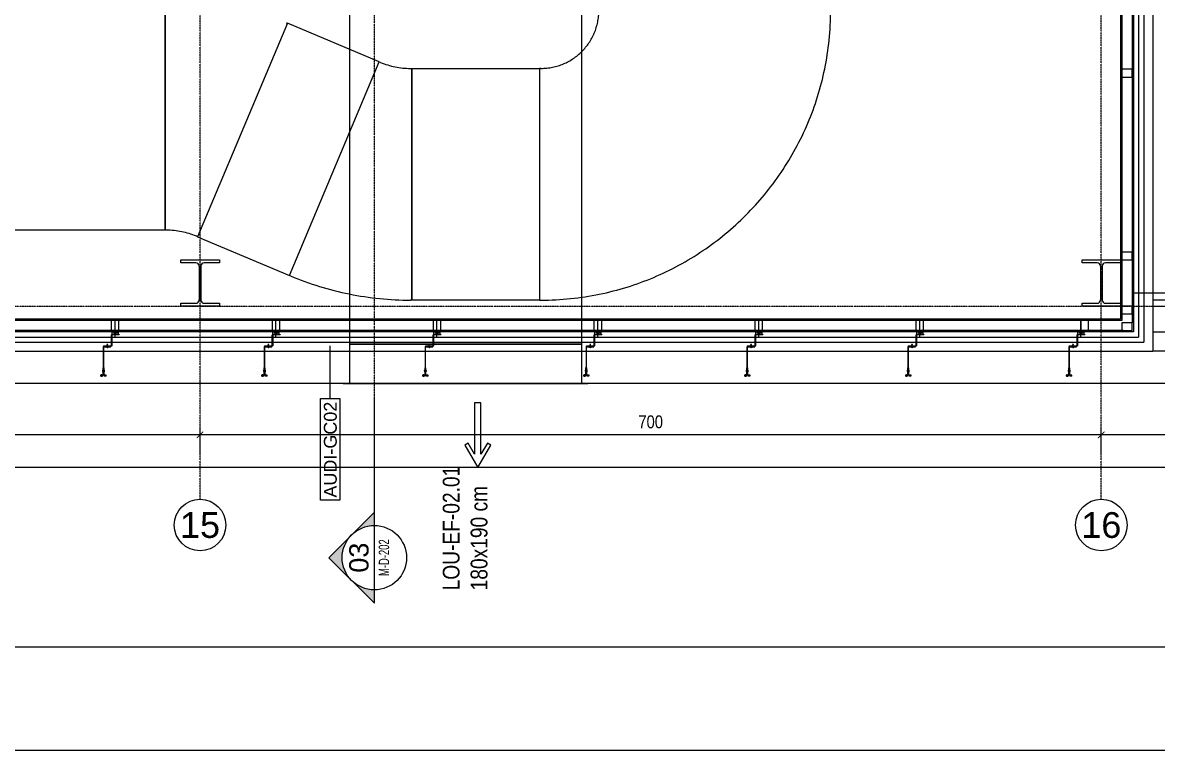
# Model space of a CAD drawing. Extents: x -1439 to 23780, y -1362 to 4476.
# Drawn here: x 19620 to 20501, y 0 to 565 of the extents above; entities that cross this region are included whole.
import ezdxf
from ezdxf.enums import TextEntityAlignment as Align
from ezdxf.xclip import XClip

# ---------------------------------------------------------------- set-up
doc = ezdxf.new("R2010")
doc.units = 0
doc.header["$MEASUREMENT"] = 0
doc.header["$XCLIPFRAME"] = 0
for name, pattern in [('Audi$0$DASHDOT2', [0.5, 0.25, -0.125, 0, -0.125]), ('Audi$0$DOT2', [0.125, 0, -0.125]), ('Audi$0$HIDDEN', [0.375, 0.25, -0.125])]:
    doc.linetypes.add(name, pattern=pattern)
doc.layers.get('0').update_dxf_attribs({"color": 9, "lineweight": 9})
doc.layers.get('Defpoints').update_dxf_attribs({"color": 9, "lineweight": 9})
for name, color, linetype, lineweight in [('Audi$0$06C', 8, 'Continuous', 9), ('Audi$0$06D', 8, 'Continuous', 9), ('Audi$0$10', 8, 'Continuous', 9), ('Audi$0$11', 8, 'Continuous', 9), ('Audi$0$20', 8, 'Audi$0$DOT2', 9), ('Audi$0$21', 8, 'Continuous', 9), ('Audi$0$22', 8, 'Continuous', 9), ('Audi$0$24', 8, 'Audi$0$DASHDOT2', 9), ('Audi$0$25', 8, 'Continuous', 9), ('Audi$0$33', 8, 'Audi$0$BATTING', 9), ('Audi$0$35', 8, 'Continuous', 9)]:
    doc.layers.add(name, color=color, linetype=linetype, lineweight=lineweight)
doc.layers.add('Audi$0$40A', color=8, linetype='Continuous', lineweight=9, plot=False)
doc.styles.add('Audi$0$Arial', font='arial.ttf', dxfattribs={"height": 2.5})
doc.styles.add('Audi$0$DEBI-BLOCK', font='arial.ttf', dxfattribs={"width": 0.8})
doc.styles.add('Audi$0$MuuM_TEXT-STANDART', font='ARIALN.TTF')
doc.linetypes.add('Audi$0$BATTING', pattern='A,0.0001,-0.1,[134,ltypeshp.shx,S=0.1,R=0,X=-0.1,Y=0],-0.2,[134,ltypeshp.shx,S=0.1,R=180,X=0.1,Y=0],-0.1', length=0.4001)
doc.dimstyles.new('Audi$0$MuuM_DIM50', dxfattribs={"dimscale": 5, "dimtxt": 2, "dimasz": 1, "dimexe": 1, "dimexo": 1, "dimgap": 1, "dimtad": 1, "dimdec": 1, "dimrnd": 0.5, "dimdsep": 46, "dimtxsty": 'Audi$0$MuuM_TEXT-STANDART', "dimblk": 'Audi$0$_ArchTick', "dimcen": 0, "dimdle": 0.15, "dimclrd": 256, "dimclre": 256, "dimclrt": 256, "dimadec": 0, "dimazin": 0, "dimtfac": 5, "dimtdec": 1, "dimtix": 1, "dimtmove": 2, "dimatfit": 3, "dimldrblk": 'Audi$0$_Dot', "dimfxl": 3, "dimfxlon": 1, "dimtolj": 1, "dimlwd": -1, "dimlwe": -1, "dimarcsym": 0})

# ---------------------------------------------------------------- blocks, each defined once
blk = doc.blocks.new('Audi$0$p-m-mekanik')
for p, q in [((916.25, -88.46), (916.25, 257.22)), ((1096.25, 257.22), (1096.25, -88.46)), ((772.88, 0), (772.88, 180)), ((772.88, 180), (772.88, 0)), ((867.93, 160.8), (798.08, -5.09)), ((867.93, 160.8), (798.08, -5.09)), ((867.01, 161.19), (867.93, 160.8)), ((939.23, 130.78), (867.93, 160.8)), ((869.38, -35.11), (939.23, 130.78)), ((869.38, -35.11), (939.23, 130.78)), ((939.23, 130.78), (940.15, 130.4)), ((963.44, 125.69), (964.44, 125.69)), ((964.44, 125.69), (964.44, -54.31)), ((964.44, 125.69), (1063.75, 125.69)), ((964.44, -54.31), (964.44, 125.69)), ((1063.75, 125.69), (1063.75, -54.31)), ((1064.75, 125.69), (1063.75, 125.69)), ((1063.75, 125.69), (1063.75, -54.31)), ((772.88, 0), (0, 0)), ((773.88, 0), (772.88, 0)), ((798.08, -5.09), (797.16, -4.7)), ((798.08, -5.09), (869.38, -35.11)), ((870.3, -35.5), (869.38, -35.11)), ((964.44, -54.31), (963.44, -54.31)), ((1063.75, -54.31), (964.44, -54.31)), ((1063.75, -54.31), (1064.75, -54.31)), ((916.25, -119.03), (916.25, -88.46)), ((916.25, -88.46), (1096.25, -88.46)), ((1096.25, -88.46), (916.25, -88.46)), ((1096.25, -88.46), (1096.25, -119.03)), ((911.25, -119.03), (1101.25, -119.03)), ((1096.25, -119.03), (916.25, -119.03)), ((1018.18, -134.03), (1013.18, -134.03)), ((1013.18, -134.03), (1013.18, -174.03)), ((1018.18, -174.03), (1018.18, -134.03)), ((1008.18, -165.37), (1005.58, -166.87)), ((1005.58, -166.87), (1015.68, -184.36)), ((1013.18, -174.03), (1008.18, -165.37)), ((1015.68, -184.36), (1025.77, -166.87)), ((1023.18, -165.37), (1018.18, -174.03)), ((1025.77, -166.87), (1023.18, -165.37))]:
    blk.add_line(p, q)
for centre, radius, start, end in [((1064.75, 170.69), 45, 270, 0), ((1064.75, 170.69), 225, 270, 0), ((963.44, 185.69), 60, 247.16595, 270), ((773.88, -60), 60, 67.16595, 90), ((963.44, 185.69), 240, 247.16595, 270)]:
    blk.add_arc(centre, radius, start, end)
at = {"style": 'Audi$0$MuuM_TEXT-STANDART'}
for s, p in [('LOU-EF-02.01', (1001.53, -279.8)), ('180x190 cm', (1023.2, -279.77))]:
    blk.add_text(s, height=13, rotation=90, dxfattribs=at).set_placement(p)
at = {"style": 'Audi$0$DEBI-BLOCK', "width": 0.75, "flags": 8}
for tag, p in [('-', (399.97, 1627.23)), ('-', (251.72, 1361.56)), ('-', (3296.35, 465.16)), ('DEBI', (3296.35, 452.46))]:
    blk.add_attdef(tag, text='', height=13, rotation=90, dxfattribs=at).set_placement(p, align=Align.BOTTOM_RIGHT)
at = {"style": 'Audi$0$DEBI-BLOCK', "width": 0.75, "flags": 9}
for p in [(402.57, 1610.63), (3298.95, 448.56)]:
    blk.add_attdef('ID', text='', height=3.9, rotation=90, dxfattribs=at).set_placement(p, align=Align.MIDDLE)
at = {"style": 'Audi$0$DEBI-BLOCK', "width": 0.75, "flags": 8}
blk.add_attdef('KESITY', text='', height=13, rotation=90, dxfattribs=at).set_placement((3279.01, 503.33), align=Align.TOP_LEFT)
at = {"style": 'Audi$0$DEBI-BLOCK', "width": 0.8, "flags": 8}
blk.add_attdef('X', text='', height=13, rotation=90, dxfattribs=at).set_placement((3279.01, 499.49), align=Align.TOP_CENTER)
at = {"style": 'Audi$0$DEBI-BLOCK', "width": 0.75, "flags": 8}
blk.add_attdef('KESITX', text='', height=13, rotation=90, dxfattribs=at).set_placement((3279.01, 495.54), align=Align.TOP_RIGHT)
blk = doc.blocks.new('Audi$0$0_wallno')
blk.add_lwpolyline([(-7.84, 1.5), (7.94, 1.5), (7.94, -1.5), (-7.84, -1.5)], close=True)
blk.add_lwpolyline([(7.94, 0), (16.13, 0)])
at = {"style": 'Audi$0$Arial'}
blk.add_attdef('GENISLIK', text='', height=2, dxfattribs=at).set_placement((8.44, 0), align=Align.BOTTOM_LEFT)
blk.add_attdef('DUVARNO', text='', height=2, dxfattribs=at).set_placement((0, 0), align=Align.MIDDLE_CENTER)
blk.add_attdef('YUKSEKLIK', text='', height=2, dxfattribs=at).set_placement((8.44, -0.5), align=Align.TOP_LEFT)
blk = doc.blocks.new('Audi$0$KAPI KODLARI ÇATI KATI')
at = {"layer": 'Audi$0$22'}
ref = blk.add_blockref('Audi$0$0_wallno', (19858.69, 233.55), dxfattribs=dict(at, xscale=5, yscale=5, zscale=5, rotation=90))
ref.add_attrib('DUVARNO', 'AUDI-GC02', dxfattribs={"layer": '0', "height": 10, "rotation": 90, "style": 'Audi$0$Arial'}).set_placement((19858.69, 233.55), align=Align.MIDDLE_CENTER)
blk = doc.blocks.new('Audi$0$0_aks')
at = {"linetype": 'Continuous'}
blk.add_circle((0, 0), 2, dxfattribs=at)
at = {"style": 'Audi$0$Arial'}
blk.add_attdef('AKS', text='', height=2, dxfattribs=at).set_placement((0, 0), align=Align.MIDDLE_CENTER)
blk = doc.blocks.new('Audi$0$_ArchTick')
at = {"color": 0, "linetype": 'ByBlock', "const_width": 0.15}
blk.add_lwpolyline([(-0.5, -0.5), (0.5, 0.5)], dxfattribs=at)
blk = doc.blocks.new('*D496')
at = {"layer": 'Audi$0$25', "transparency": 16777216}
for p, q in [((-3500, -2580), (-3500, -2560)), ((0, -2580), (0, -2560)), ((-3500.75, -2565), (0.75, -2565))]:
    blk.add_line(p, q, dxfattribs=at)
at = {"layer": 'Defpoints', "color": 0, "transparency": 16777216}
for p in [(0, -2565), (-3500, -2590), (0, -2590)]:
    blk.add_point(p, dxfattribs=at)
at = {"layer": 'Audi$0$25', "transparency": 16777216, "xscale": 5, "yscale": 5, "zscale": 5, "rotation": 180}
blk.add_blockref('Audi$0$_ArchTick', (-3500, -2565), dxfattribs=at)
at = {"layer": 'Audi$0$25', "transparency": 16777216, "xscale": 5, "yscale": 5, "zscale": 5}
blk.add_blockref('Audi$0$_ArchTick', (0, -2565), dxfattribs=at)
at = {"layer": 'Audi$0$25', "transparency": 16777216, "insert": (-1750, -2554.89), "char_height": 10, "attachment_point": 5, "style": 'Audi$0$MuuM_TEXT-STANDART'}
blk.add_mtext('\\A1;3500', dxfattribs=at)
blk = doc.blocks.new('Audi$0$_Dot')
at = {"color": 0, "linetype": 'ByBlock', "lineweight": -2}
blk.add_line((-0.5, 0), (-1, 0), dxfattribs=at)
at = {"color": 0, "linetype": 'ByBlock', "const_width": 0.5}
blk.add_lwpolyline([(-0.25, 0, 1), (0.25, 0, 1)], format="xyb", close=True, dxfattribs=at)
blk = doc.blocks.new('*D511')
at = {"layer": 'Audi$0$25', "transparency": 16777216}
for p, q in [((-2100, -2555), (-2100, -2535)), ((-1400, -2555), (-1400, -2535)), ((-1399.25, -2540), (-2100.75, -2540))]:
    blk.add_line(p, q, dxfattribs=at)
at = {"layer": 'Defpoints', "color": 0, "transparency": 16777216}
for p in [(-2100, -2540), (-2100, -2590), (-1400, -2590)]:
    blk.add_point(p, dxfattribs=at)
at = {"layer": 'Audi$0$25', "transparency": 16777216, "xscale": 5, "yscale": 5, "zscale": 5, "rotation": 180}
blk.add_blockref('Audi$0$_ArchTick', (-2100, -2540), dxfattribs=at)
at = {"layer": 'Audi$0$25', "transparency": 16777216, "xscale": 5, "yscale": 5, "zscale": 5}
blk.add_blockref('Audi$0$_ArchTick', (-1400, -2540), dxfattribs=at)
at = {"layer": 'Audi$0$25', "transparency": 16777216, "insert": (-1750, -2529.89), "char_height": 10, "attachment_point": 5, "style": 'Audi$0$MuuM_TEXT-STANDART'}
blk.add_mtext('\\A1;700', dxfattribs=at)
blk = doc.blocks.new('*D512')
at = {"layer": 'Audi$0$25', "transparency": 16777216}
for p, q in [((-2800, -2555), (-2800, -2535)), ((-2100, -2555), (-2100, -2535)), ((-2099.25, -2540), (-2800.75, -2540))]:
    blk.add_line(p, q, dxfattribs=at)
at = {"layer": 'Defpoints', "color": 0, "transparency": 16777216}
for p in [(-2800, -2540), (-2800, -2590), (-2100, -2590)]:
    blk.add_point(p, dxfattribs=at)
at = {"layer": 'Audi$0$25', "transparency": 16777216, "xscale": 5, "yscale": 5, "zscale": 5, "rotation": 180}
blk.add_blockref('Audi$0$_ArchTick', (-2800, -2540), dxfattribs=at)
at = {"layer": 'Audi$0$25', "transparency": 16777216, "xscale": 5, "yscale": 5, "zscale": 5}
blk.add_blockref('Audi$0$_ArchTick', (-2100, -2540), dxfattribs=at)
at = {"layer": 'Audi$0$25', "transparency": 16777216, "insert": (-2450, -2529.89), "char_height": 10, "attachment_point": 5, "style": 'Audi$0$MuuM_TEXT-STANDART'}
blk.add_mtext('\\A1;700', dxfattribs=at)
blk = doc.blocks.new('*D513')
at = {"layer": 'Audi$0$25', "transparency": 16777216}
for p, q in [((-3500, -2555), (-3500, -2535)), ((-2800, -2555), (-2800, -2535)), ((-2799.25, -2540), (-3500.75, -2540))]:
    blk.add_line(p, q, dxfattribs=at)
at = {"layer": 'Defpoints', "color": 0, "transparency": 16777216}
for p in [(-3500, -2540), (-3500, -2590), (-2800, -2590)]:
    blk.add_point(p, dxfattribs=at)
at = {"layer": 'Audi$0$25', "transparency": 16777216, "xscale": 5, "yscale": 5, "zscale": 5, "rotation": 180}
blk.add_blockref('Audi$0$_ArchTick', (-3500, -2540), dxfattribs=at)
at = {"layer": 'Audi$0$25', "transparency": 16777216, "xscale": 5, "yscale": 5, "zscale": 5}
blk.add_blockref('Audi$0$_ArchTick', (-2800, -2540), dxfattribs=at)
at = {"layer": 'Audi$0$25', "transparency": 16777216, "insert": (-3150, -2529.89), "char_height": 10, "attachment_point": 5, "style": 'Audi$0$MuuM_TEXT-STANDART'}
blk.add_mtext('\\A1;700', dxfattribs=at)
blk = doc.blocks.new('Audi$0$0_buildingsection')
h = blk.add_hatch(color=256)
h.paths.add_polyline_path([(7.07, 0), (0, 7.07), (-7.07, 0)])
h.paths.add_polyline_path([(5, 0, 1), (-5, 0)], flags=16)
for points in [[(7.07, 0), (0, 7.07), (-7.07, 0), (25, 0)], [(7.07, 0), (0, 7.07), (-7.07, 0), (7.07, 0)]]:
    blk.add_lwpolyline(points)
blk.add_circle((0, 0), 5)
at = {"style": 'Audi$0$Arial'}
blk.add_attdef('KESITADI', text='', height=3, dxfattribs=at).set_placement((0, 0), align=Align.BOTTOM_CENTER)
blk.add_attdef('PAFTAADI', text='', height=2, dxfattribs=at).set_placement((0, -0.5), align=Align.TOP_CENTER)
blk = doc.blocks.new('Audi$0$p- alum kaplama profil')
at = {"lineweight": 13}
blk.add_lwpolyline([(7.12, 12.59), (7.12, 26.49)], dxfattribs=at)
at = {"lineweight": 18}
blk.add_lwpolyline([(4.09, 6.16), (-1.41, 6.16), (-1.41, 6.46), (4.09, 6.46, 0.414214), (4.29, 6.66), (4.29, 14.66, -0.414214), (4.79, 15.16), (10.29, 15.16), (10.29, 14.86), (4.79, 14.86, 0.414214), (4.59, 14.66), (4.59, 6.66, -0.414214)], format="xyb", close=True, dxfattribs=at)
at = {"lineweight": 5}
blk.add_lwpolyline([(9.44, 15.16), (4.79, 15.16), (4.79, 17.16), (9.44, 17.16)], close=True, dxfattribs=at)
for points in [[(4.79, 15.16), (9.44, 17.16)], [(9.44, 15.16), (4.79, 17.16)]]:
    blk.add_lwpolyline(points, dxfattribs=at)
blk.add_lwpolyline([(-2.06, 5.56), (-2.06, -2.34), (-2.06, -15.69), (-1.66, -15.69), (-1.66, -2.34), (-1.66, 5.56), (-1.66, 5.56), (-1.66, 5.57), (-1.66, 5.57), (-1.66, 5.58), (-1.66, 5.58), (-1.65, 5.59), (-1.65, 5.59), (-1.65, 5.59), (-1.65, 5.6), (-1.65, 5.6), (-1.64, 5.61), (-1.64, 5.61), (-1.64, 5.62), (-1.64, 5.62), (-1.63, 5.62), (-1.63, 5.63), (-1.63, 5.63), (-1.62, 5.63), (-1.62, 5.64), (-1.61, 5.64), (-1.61, 5.64), (-1.61, 5.64), (-1.6, 5.65), (-1.6, 5.65), (-1.59, 5.65), (-1.59, 5.65), (-1.58, 5.65), (-1.58, 5.65), (-1.57, 5.66), (-1.57, 5.66), (-1.56, 5.66), (-1.56, 5.66), (3.94, 5.66), (3.94, 6.06), (-1.56, 6.06), (-1.58, 6.06), (-1.61, 6.05), (-1.63, 6.05), (-1.66, 6.05), (-1.68, 6.04), (-1.7, 6.03), (-1.73, 6.03), (-1.75, 6.02), (-1.77, 6.01), (-1.79, 6), (-1.82, 5.99), (-1.84, 5.97), (-1.86, 5.96), (-1.88, 5.94), (-1.89, 5.93), (-1.91, 5.91), (-1.93, 5.89), (-1.95, 5.87), (-1.96, 5.85), (-1.97, 5.83), (-1.99, 5.81), (-2, 5.79), (-2.01, 5.77), (-2.02, 5.75), (-2.03, 5.72), (-2.04, 5.7), (-2.04, 5.68), (-2.05, 5.65), (-2.05, 5.63), (-2.06, 5.61), (-2.06, 5.58)], close=True)
blk.add_lwpolyline([(-1.66, -2.34), (-2.06, -2.34)])
for points in [[(-2.36, -10.84), (-2.36, -16.39), (-2.36, -16.39, -0.414214), (-2.51, -16.54), (-2.51, -16.54), (-4.06, -16.54), (-4.06, -16.84), (-2.51, -16.84), (-2.51, -16.84, 0.414214), (-2.06, -16.39), (-2.06, -10.84)], [(-1.36, -10.84), (-1.66, -10.84), (-1.66, -16.39, 0.414214), (-1.21, -16.84), (-1.21, -16.84), (0.34, -16.84), (0.34, -16.54), (-1.21, -16.54), (-1.21, -16.54, -0.414214), (-1.36, -16.39), (-1.36, -16.39)]]:
    blk.add_lwpolyline(points, format="xyb", close=True)
for points in [[(0.67, 5.66, -10), (1.91, 5.66, -10)], [(0.67, 5.66, -10), (0.67, 5.64, -10), (0.67, 5.62, -10), (0.67, 5.6, -10), (0.68, 5.58, -10), (0.68, 5.56, -10), (0.69, 5.54, -10), (0.69, 5.52, -10), (0.7, 5.5, -10), (0.7, 5.48, -10), (0.71, 5.46, -10), (0.72, 5.45, -10), (0.73, 5.43, -10), (0.74, 5.41, -10), (0.75, 5.4, -10), (0.76, 5.38, -10), (0.77, 5.36, -10), (0.79, 5.35, -10), (0.8, 5.33, -10), (0.81, 5.32, -10), (0.83, 5.31, -10), (0.84, 5.29, -10), (0.86, 5.28, -10), (0.87, 5.27, -10), (0.89, 5.26, -10), (0.91, 5.25, -10), (0.92, 5.24, -10), (0.94, 5.23, -10), (0.96, 5.22, -10), (0.98, 5.21, -10), (1, 5.21, -10), (1.02, 5.2, -10), (1.03, 5.2, -10)], [(0.96, 5.66, -10), (0.97, 5.66, -10), (0.97, 5.66, -10), (0.97, 5.66, -10), (0.98, 5.66, -10), (0.98, 5.66, -10), (0.99, 5.66, -10), (0.99, 5.66, -10), (1, 5.66, -10), (1, 5.67, -10), (1, 5.67, -10), (1.01, 5.67, -10), (1.01, 5.67, -10), (1.01, 5.67, -10), (1.02, 5.68, -10), (1.02, 5.68, -10), (1.02, 5.68, -10), (1.03, 5.69, -10), (1.03, 5.69, -10), (1.03, 5.69, -10), (1.04, 5.7, -10), (1.04, 5.7, -10), (1.04, 5.7, -10), (1.04, 5.71, -10), (1.04, 5.71, -10), (1.05, 5.72, -10), (1.05, 5.72, -10), (1.05, 5.72, -10), (1.05, 5.73, -10), (1.05, 5.73, -10), (1.05, 5.74, -10), (1.05, 5.74, -10), (1.05, 5.75, -10)], [(1.61, 6.87, -10), (0.98, 6.96, -10)], [(1.33, 5.85, -10), (0.98, 5.88, -10)], [(1.56, 7.05, -10), (1.02, 7.13, -10)], [(1.03, 5.2, -10), (1.04, 5.2, -10), (1.05, 5.19, -10), (1.05, 5.19, -10), (1.06, 5.19, -10), (1.06, 5.19, -10), (1.07, 5.19, -10), (1.07, 5.19, -10), (1.08, 5.19, -10), (1.08, 5.19, -10), (1.09, 5.19, -10), (1.09, 5.18, -10), (1.1, 5.18, -10), (1.1, 5.18, -10), (1.11, 5.18, -10), (1.11, 5.18, -10), (1.12, 5.18, -10), (1.12, 5.18, -10), (1.13, 5.18, -10), (1.13, 5.18, -10), (1.14, 5.18, -10), (1.15, 5.18, -10), (1.15, 5.18, -10), (1.16, 5.17, -10), (1.16, 5.17, -10), (1.17, 5.17, -10), (1.17, 5.17, -10), (1.18, 5.17, -10), (1.18, 5.17, -10), (1.19, 5.17, -10), (1.19, 5.17, -10), (1.2, 5.17, -10), (1.2, 5.17, -10)], [(1.05, 6.91, -10), (1.29, 7.56, -10)], [(1.05, 5.83, -10), (1.05, 6.01, -10)], [(1.05, 5.75, -10), (1.05, 5.83, -10)], [(1.2, 5.17, -10), (1.2, 5.2, -10)], [(1.38, 5.2, -10), (1.2, 5.2, -10)], [(1.29, 4.93, -10), (1.29, 7.8, -10)], [(1.53, 6.82, -10), (1.29, 7.56, -10)], [(1.29, 6.16, -10), (1.29, 6.26, -10)], [(1.38, 5.17, -10), (1.38, 5.2, -10)], [(1.38, 5.17, -10), (1.38, 5.17, -10), (1.39, 5.17, -10), (1.39, 5.17, -10), (1.4, 5.17, -10), (1.41, 5.17, -10), (1.41, 5.17, -10), (1.42, 5.17, -10), (1.42, 5.17, -10), (1.43, 5.17, -10), (1.43, 5.18, -10), (1.44, 5.18, -10), (1.44, 5.18, -10), (1.45, 5.18, -10), (1.45, 5.18, -10), (1.46, 5.18, -10), (1.46, 5.18, -10), (1.47, 5.18, -10), (1.47, 5.18, -10), (1.48, 5.18, -10), (1.48, 5.18, -10), (1.49, 5.18, -10), (1.5, 5.19, -10), (1.5, 5.19, -10), (1.51, 5.19, -10), (1.51, 5.19, -10), (1.52, 5.19, -10), (1.52, 5.19, -10), (1.53, 5.19, -10), (1.53, 5.19, -10), (1.54, 5.19, -10), (1.54, 5.2, -10), (1.55, 5.2, -10)], [(1.53, 5.75, -10), (1.53, 5.92, -10)], [(1.53, 5.75, -10), (1.53, 5.74, -10), (1.53, 5.74, -10), (1.53, 5.73, -10), (1.53, 5.73, -10), (1.53, 5.72, -10), (1.54, 5.72, -10), (1.54, 5.72, -10), (1.54, 5.71, -10), (1.54, 5.71, -10), (1.54, 5.7, -10), (1.54, 5.7, -10), (1.55, 5.7, -10), (1.55, 5.69, -10), (1.55, 5.69, -10), (1.55, 5.69, -10), (1.56, 5.68, -10), (1.56, 5.68, -10), (1.56, 5.68, -10), (1.57, 5.67, -10), (1.57, 5.67, -10), (1.58, 5.67, -10), (1.58, 5.67, -10), (1.58, 5.67, -10), (1.59, 5.66, -10), (1.59, 5.66, -10), (1.6, 5.66, -10), (1.6, 5.66, -10), (1.6, 5.66, -10), (1.61, 5.66, -10), (1.61, 5.66, -10), (1.62, 5.66, -10), (1.62, 5.66, -10)], [(1.55, 5.2, -10), (1.57, 5.2, -10), (1.59, 5.21, -10), (1.6, 5.21, -10), (1.62, 5.22, -10), (1.64, 5.23, -10), (1.66, 5.24, -10), (1.68, 5.25, -10), (1.69, 5.26, -10), (1.71, 5.27, -10), (1.73, 5.28, -10), (1.74, 5.29, -10), (1.76, 5.31, -10), (1.77, 5.32, -10), (1.78, 5.33, -10), (1.8, 5.35, -10), (1.81, 5.36, -10), (1.82, 5.38, -10), (1.83, 5.4, -10), (1.84, 5.41, -10), (1.85, 5.43, -10), (1.86, 5.45, -10), (1.87, 5.46, -10), (1.88, 5.48, -10), (1.89, 5.5, -10), (1.89, 5.52, -10), (1.9, 5.54, -10), (1.9, 5.56, -10), (1.9, 5.58, -10), (1.91, 5.6, -10), (1.91, 5.62, -10), (1.91, 5.64, -10), (1.91, 5.66, -10)], [(-3.84, -17.04, 0), (-3.81, -17.07, 0), (-3.78, -17.1, 0), (-3.75, -17.12, 0), (-3.72, -17.15, 0), (-3.69, -17.17, 0), (-3.66, -17.19, 0), (-3.62, -17.21, 0), (-3.59, -17.23, 0), (-3.55, -17.24, 0), (-3.52, -17.26, 0), (-3.48, -17.27, 0), (-3.44, -17.28, 0), (-3.4, -17.28, 0), (-3.36, -17.29, 0), (-3.32, -17.29, 0), (-3.29, -17.29, 0), (-3.25, -17.29, 0), (-3.21, -17.29, 0), (-3.17, -17.28, 0), (-3.13, -17.28, 0), (-3.09, -17.27, 0), (-3.06, -17.26, 0), (-3.02, -17.24, 0), (-2.98, -17.23, 0), (-2.95, -17.21, 0), (-2.91, -17.19, 0), (-2.88, -17.17, 0), (-2.85, -17.15, 0), (-2.82, -17.12, 0), (-2.79, -17.1, 0), (-2.76, -17.07, 0), (-2.73, -17.04, 0)], [(-3.29, -17.04, 0), (-3.84, -17.04, 0)], [(-2.85, -16.54, 0), (-2.86, -16.51, 0), (-2.87, -16.47, 0), (-2.89, -16.44, 0), (-2.91, -16.41, 0), (-2.93, -16.38, 0), (-2.96, -16.35, 0), (-2.98, -16.33, 0), (-3.01, -16.31, 0), (-3.04, -16.29, 0), (-3.07, -16.27, 0), (-3.11, -16.25, 0), (-3.14, -16.24, 0), (-3.18, -16.23, 0), (-3.21, -16.22, 0), (-3.25, -16.22, 0), (-3.29, -16.22, 0), (-3.32, -16.22, 0), (-3.36, -16.22, 0), (-3.39, -16.23, 0), (-3.43, -16.24, 0), (-3.46, -16.25, 0), (-3.5, -16.27, 0), (-3.53, -16.29, 0), (-3.56, -16.31, 0), (-3.59, -16.33, 0), (-3.61, -16.35, 0), (-3.64, -16.38, 0), (-3.66, -16.41, 0), (-3.68, -16.44, 0), (-3.7, -16.47, 0), (-3.71, -16.51, 0), (-3.73, -16.54, 0)], [(-3.29, -16.54, 0), (-3.73, -16.54, 0)], [(-3.29, -16.54, 0), (-3.55, -16.54, 0)], [(-3.55, -16.54, 0), (-3.29, -16.54, 0)], [(-3.55, -17.04, 0), (-3.55, -16.54, 0)], [(-3.29, -17.54, 0), (-3.29, -16.04, 0)], [(-3.29, -16.54, 0), (-2.85, -16.54, 0)], [(-3.29, -16.54, 0), (-3.03, -16.54, 0)], [(-3.03, -16.54, 0), (-3.29, -16.54, 0)], [(-3.29, -17.04, 0), (-2.73, -17.04, 0)], [(-3.03, -17.04, 0), (-3.03, -16.54, 0)], [(-2.86, -13.04, 0), (-0.86, -13.04, 0)], [(-2.36, -12.52, 0), (-2.4, -12.53, 0), (-2.43, -12.56, 0), (-2.47, -12.58, 0), (-2.5, -12.6, 0), (-2.53, -12.63, 0), (-2.56, -12.66, 0), (-2.59, -12.69, 0), (-2.61, -12.73, 0), (-2.63, -12.76, 0), (-2.65, -12.8, 0), (-2.67, -12.84, 0), (-2.68, -12.88, 0), (-2.69, -12.92, 0), (-2.7, -12.96, 0), (-2.71, -13, 0), (-2.71, -13.04, 0), (-2.71, -13.08, 0), (-2.7, -13.13, 0), (-2.69, -13.17, 0), (-2.68, -13.21, 0), (-2.67, -13.25, 0), (-2.65, -13.28, 0), (-2.63, -13.32, 0), (-2.61, -13.36, 0), (-2.59, -13.39, 0), (-2.56, -13.42, 0), (-2.53, -13.45, 0), (-2.5, -13.48, 0), (-2.47, -13.51, 0), (-2.43, -13.53, 0), (-2.4, -13.55, 0), (-2.36, -13.57, 0)], [(-2.36, -13.04, 0), (-2.36, -12.52, 0)], [(-2.36, -13.04, 0), (-2.36, -12.73, 0)], [(-2.36, -12.73, 0), (-2.36, -13.04, 0)], [(-1.36, -12.73, 0), (-2.36, -12.73, 0)], [(-2.36, -13.04, 0), (-2.36, -13.36, 0)], [(-2.36, -13.04, 0), (-2.36, -13.57, 0)], [(-2.36, -13.36, 0), (-2.36, -13.04, 0)], [(-1.36, -13.36, 0), (-2.36, -13.36, 0)], [(-1.36, -13.04, 0), (-1.36, -12.37, 0)], [(-1.36, -13.72, 0), (-1.32, -13.68, 0), (-1.29, -13.65, 0), (-1.26, -13.61, 0), (-1.23, -13.58, 0), (-1.2, -13.54, 0), (-1.18, -13.5, 0), (-1.16, -13.45, 0), (-1.14, -13.41, 0), (-1.12, -13.37, 0), (-1.1, -13.32, 0), (-1.09, -13.28, 0), (-1.08, -13.23, 0), (-1.07, -13.18, 0), (-1.06, -13.14, 0), (-1.06, -13.09, 0), (-1.06, -13.04, 0), (-1.06, -12.99, 0), (-1.06, -12.95, 0), (-1.07, -12.9, 0), (-1.08, -12.85, 0), (-1.09, -12.81, 0), (-1.1, -12.76, 0), (-1.12, -12.72, 0), (-1.14, -12.67, 0), (-1.16, -12.63, 0), (-1.18, -12.59, 0), (-1.2, -12.55, 0), (-1.23, -12.51, 0), (-1.26, -12.47, 0), (-1.29, -12.43, 0), (-1.32, -12.4, 0), (-1.36, -12.37, 0)], [(-1.36, -13.04, 0), (-1.36, -13.72, 0)], [(-0.56, -17.04, 0), (-1.11, -17.04, 0)], [(0, -17.04, 0), (-0.03, -17.07, 0), (-0.06, -17.1, 0), (-0.09, -17.12, 0), (-0.12, -17.15, 0), (-0.15, -17.17, 0), (-0.18, -17.19, 0), (-0.22, -17.21, 0), (-0.25, -17.23, 0), (-0.29, -17.24, 0), (-0.33, -17.26, 0), (-0.36, -17.27, 0), (-0.4, -17.28, 0), (-0.44, -17.28, 0), (-0.48, -17.29, 0), (-0.52, -17.29, 0), (-0.56, -17.29, 0), (-0.59, -17.29, 0), (-0.63, -17.29, 0), (-0.67, -17.28, 0), (-0.71, -17.28, 0), (-0.75, -17.27, 0), (-0.79, -17.26, 0), (-0.82, -17.24, 0), (-0.86, -17.23, 0), (-0.89, -17.21, 0), (-0.93, -17.19, 0), (-0.96, -17.17, 0), (-0.99, -17.15, 0), (-1.02, -17.12, 0), (-1.05, -17.1, 0), (-1.08, -17.07, 0), (-1.11, -17.04, 0)], [(-1, -16.54, 0), (-0.98, -16.51, 0), (-0.97, -16.47, 0), (-0.95, -16.44, 0), (-0.93, -16.41, 0), (-0.91, -16.38, 0), (-0.88, -16.35, 0), (-0.86, -16.33, 0), (-0.83, -16.31, 0), (-0.8, -16.29, 0), (-0.77, -16.27, 0), (-0.73, -16.25, 0), (-0.7, -16.24, 0), (-0.66, -16.23, 0), (-0.63, -16.22, 0), (-0.59, -16.22, 0), (-0.56, -16.22, 0), (-0.52, -16.22, 0), (-0.48, -16.22, 0), (-0.45, -16.23, 0), (-0.41, -16.24, 0), (-0.38, -16.25, 0), (-0.34, -16.27, 0), (-0.31, -16.29, 0), (-0.28, -16.31, 0), (-0.25, -16.33, 0), (-0.23, -16.35, 0), (-0.2, -16.38, 0), (-0.18, -16.41, 0), (-0.16, -16.44, 0), (-0.14, -16.47, 0), (-0.13, -16.51, 0), (-0.12, -16.54, 0)], [(-0.56, -16.54, 0), (-1, -16.54, 0)], [(-0.56, -16.54, 0), (-0.82, -16.54, 0)], [(-0.82, -16.54, 0), (-0.56, -16.54, 0)], [(-0.82, -17.04, 0), (-0.82, -16.54, 0)], [(-0.56, -17.54, 0), (-0.56, -16.04, 0)], [(-0.56, -16.54, 0), (-0.3, -16.54, 0)], [(-0.56, -16.54, 0), (-0.12, -16.54, 0)], [(-0.3, -16.54, 0), (-0.56, -16.54, 0)], [(-0.56, -17.04, 0), (0, -17.04, 0)], [(-0.3, -17.04, 0), (-0.3, -16.54, 0)]]:
    blk.add_polyline3d(points)
blk = doc.blocks.new('Audi$0$prf-36')
for p, q in [((-15, 18), (15, 18)), ((-15, 15.75), (-15, 18)), ((15, 18), (15, 15.75)), ((-3.325, 15.75), (-15, 15.75)), ((-0.625, 13.05), (-0.625, -13.05)), ((0.625, 13.05), (0.625, -13.05)), ((15, 15.75), (3.325, 15.75)), ((-15, -15.75), (-3.325, -15.75)), ((-15, -18), (-15, -15.75)), ((3.325, -15.75), (15, -15.75)), ((15, -15.75), (15, -18)), ((15, -18), (-15, -18))]:
    blk.add_line(p, q)
for centre, start, end in [((-3.325, 13.05), 0, 90), ((3.325, 13.05), 90, 180), ((-3.325, -13.05), 270, 0), ((3.325, -13.05), 180, 270)]:
    blk.add_arc(centre, 2.7, start, end)
blk = doc.blocks.new('Audi$0$P-AKS_AUDI')
at = {"layer": 'Audi$0$21', "linetype": 'Audi$0$DASHDOT2'}
blk.add_lwpolyline([(-2664.62, -2580.53), (-2664.62, 1229.1)], dxfattribs=at)
at = {"layer": 'Audi$0$24'}
for points in [[(-2800, -2590), (-2800, 1250)], [(-2100, -2590), (-2100, 1250)], [(-3840, -2440), (360, -2440)]]:
    blk.add_lwpolyline(points, dxfattribs=at)
at = {"layer": 'Audi$0$21'}
ref = blk.add_blockref('Audi$0$0_buildingsection', (-2664.62, -2635.36), dxfattribs=dict(at, xscale=5, yscale=5, zscale=5, rotation=90))
ref.add_attrib('KESITADI', '03', dxfattribs={"layer": '0', "height": 15, "rotation": 90, "style": 'Audi$0$Arial'}).set_placement((-2664.62, -2635.36), align=Align.BOTTOM_CENTER)
ref.add_attrib('PAFTAADI', 'M-D-202', dxfattribs={"layer": '0', "height": 8, "rotation": 90, "style": 'Audi$0$MuuM_TEXT-STANDART', "width": 0.8}).set_placement((-2650.78, -2635.36), align=Align.BOTTOM_CENTER)
at = {"layer": 'Audi$0$24', "xscale": 10, "yscale": 10, "zscale": 10}
for p, values in [((-2800, -2610), {'AKS': '15'}), ((-2100, -2610), {'AKS': '16'})]:
    blk.add_blockref('Audi$0$0_aks', p, dxfattribs=at).add_auto_attribs(values)
at = {"layer": 'Audi$0$25'}
for base, p1, p2, picture, middle in [((-3500, -2540), (-2800, -2590), (-3500, -2590), '*D513', (-3150, -2529.89)), ((-2800, -2540), (-2100, -2590), (-2800, -2590), '*D512', (-2450, -2529.89)), ((-2100, -2540), (-1400, -2590), (-2100, -2590), '*D511', (-1750, -2529.89)), ((0, -2565), (-3500, -2590), (0, -2590), '*D496', (-1750, -2554.89))]:
    dim = blk.add_linear_dim(base=base, p1=p1, p2=p2, dimstyle='Audi$0$MuuM_DIM50', dxfattribs=at)
    dim.commit()
    dim.dimension.update_dxf_attribs({"geometry": picture, "text_midpoint": middle})
blk = doc.blocks.new('Audi$0$ÇATI KATI PLANI')
at = {"layer": 'Audi$0$06C'}
blk.add_lwpolyline([(22657.49, 285), (18957.5, 285), (18957.5, 2865), (22657.5, 2865)], close=True, dxfattribs=at)
blk.add_lwpolyline([(20497.5, 350), (21817.5, 350), (21817.5, 310), (20497.5, 310)], dxfattribs=at)
at = {"layer": 'Audi$0$06D'}
for points in [[(20247, 2840), (18982.5, 2840), (18982.5, 310), (20497.5, 310)], [(20247, 2833.06), (18989.5, 2833), (18989.5, 317), (20490.48, 317)], [(20010.77, 1845), (20010.77, 1853), (20490.48, 1853), (20490.48, 317)], [(20497.48, 1852.34), (20497.48, 310)], [(20497.5, 355), (20497.5, 310)]]:
    blk.add_lwpolyline(points, dxfattribs=at)
at = {"layer": 'Audi$0$10'}
for points, const_width in [([(20467.5, 291), (18963.5, 291), (18963.5, 2859), (22651.5, 2859), (22651.5, 291), (21824.7, 291)], 0.2), ([(20251.45, 2836), (18986.5, 2836), (18986.5, 314), (20494.5, 314)], 0.1), ([(20493.48, 1841.8), (20493.48, 314)], 0.1), ([(20577.86, 291), (20467.5, 291)], 0.2)]:
    blk.add_lwpolyline(points, dxfattribs=dict(at, const_width=const_width))
for points in [[(20481.48, 529), (20473.48, 529), (20473.48, 523), (20481.48, 523)], [(20481.48, 387), (20473.48, 387), (20473.48, 381), (20481.48, 381)], [(20481.5, 345), (20473.5, 345), (20473.5, 339), (20481.5, 339)], [(19688.47, 334), (19688.47, 326), (19694.47, 326), (19694.47, 334)], [(19813.47, 334), (19813.47, 326), (19819.47, 326), (19819.47, 334)], [(19938.47, 334), (19938.47, 326), (19944.47, 326), (19944.47, 334)], [(20063.47, 334), (20063.47, 326), (20069.47, 326), (20069.47, 334)], [(20188.47, 334), (20188.47, 326), (20194.47, 326), (20194.47, 334)], [(20188.47, 334), (20188.47, 326), (20194.47, 326), (20194.47, 334)], [(20313.47, 334), (20313.47, 326), (20319.47, 326), (20319.47, 334)], [(20313.47, 334), (20313.47, 326), (20319.47, 326), (20319.47, 334)], [(20441.47, 334), (20441.47, 326), (20447.47, 326), (20447.47, 334)], [(20481.5, 332), (20473.5, 332), (20473.5, 326), (20481.5, 326)]]:
    blk.add_lwpolyline(points, close=True, dxfattribs=at)
at = {"layer": 'Audi$0$11'}
for points in [[(20482.5, 325), (18997.5, 325), (18997.5, 1835)], [(20474.5, 326), (18998.5, 326), (18998.5, 1835)], [(20473.48, 334), (19006.5, 334), (19006.5, 1835)], [(20472.48, 335), (19007.5, 335), (19007.5, 1835)], [(20011.48, 1836), (20473.48, 1836), (20473.48, 334)], [(20011.48, 1835), (20472.48, 1835), (20472.48, 335)], [(20481.48, 1145), (20481.48, 332)], [(20482.48, 1145), (20482.48, 345)], [(20482.5, 345), (20482.5, 325)]]:
    blk.add_lwpolyline(points, dxfattribs=at)
at = {"layer": 'Audi$0$20', "linetype": 'Audi$0$HIDDEN'}
for points in [[(20497.5, 345), (21817.5, 345)], [(20497.5, 325), (21817.5, 325)]]:
    blk.add_lwpolyline(points, dxfattribs=at)
at = {"layer": 'Audi$0$33', "ltscale": 0.4}
for points in [[(20247, 2829.06), (18993.29, 2829), (18993.72, 321), (20486.5, 321)], [(20486.48, 1848), (20486.48, 321)]]:
    blk.add_lwpolyline(points, dxfattribs=at)
at = {"layer": 'Audi$0$10'}
for name, p in [('Audi$0$prf-36', (19757.5, 363)), ('Audi$0$prf-36', (20457.5, 363)), ('Audi$0$p- alum kaplama profil', (19684.36, 307.84)), ('Audi$0$p- alum kaplama profil', (19809.36, 307.84)), ('Audi$0$p- alum kaplama profil', (19934.36, 307.84)), ('Audi$0$p- alum kaplama profil', (20059.36, 307.84)), ('Audi$0$p- alum kaplama profil', (20184.36, 307.84)), ('Audi$0$p- alum kaplama profil', (20309.36, 307.84)), ('Audi$0$p- alum kaplama profil', (20434.36, 307.84))]:
    blk.add_blockref(name, p, dxfattribs=at)
at = {"layer": 'Audi$0$24'}
blk.add_blockref('Audi$0$P-AKS_AUDI', (22557.5, 2785), dxfattribs=at)

msp = doc.modelspace()

# ---------------------------------------------------------------- linework, layer by layer
at = {"layer": 'Audi$0$35'}
msp.add_lwpolyline([(21857.58, 355), (20482.48, 355), (20482.47, 1847.34)], dxfattribs=at)
msp.add_lwpolyline([(19007.5, 1835), (20472.48, 1835), (20472.48, 335), (19007.5, 335)], close=True, dxfattribs=at)
at = {"layer": 'Audi$0$40A'}
for points in [[(23780, 4205), (17835, 4205), (17835, 0), (23780, 0)], [(23240.06, 80), (17915, 80), (17915, 4125), (23240.06, 4125)]]:
    msp.add_lwpolyline(points, close=True, dxfattribs=at)

# ---------------------------------------------------------------- block references
msp.add_blockref('Audi$0$ÇATI KATI PLANI', (0, 0))
at = {"layer": 'Audi$0$06D'}
ref = msp.add_blockref('Audi$0$p-m-mekanik', (18957.5, 404.03), dxfattribs=at)
XClip(ref).set_block_clipping_path([(3794.6195661565, 2087.3897938135), (2991.8628964433, 2087.3897938135), (2991.8628964433, 1884.1623297569), (-441.8797131966, 1884.1623297569), (-441.8797131966, -324.0336106115), (3794.6195661565, -324.0336106115)])
at = {"layer": 'Audi$0$22'}
msp.add_blockref('Audi$0$KAPI KODLARI ÇATI KATI', (0, 0), dxfattribs=at)

doc.saveas('drawing.dxf')
